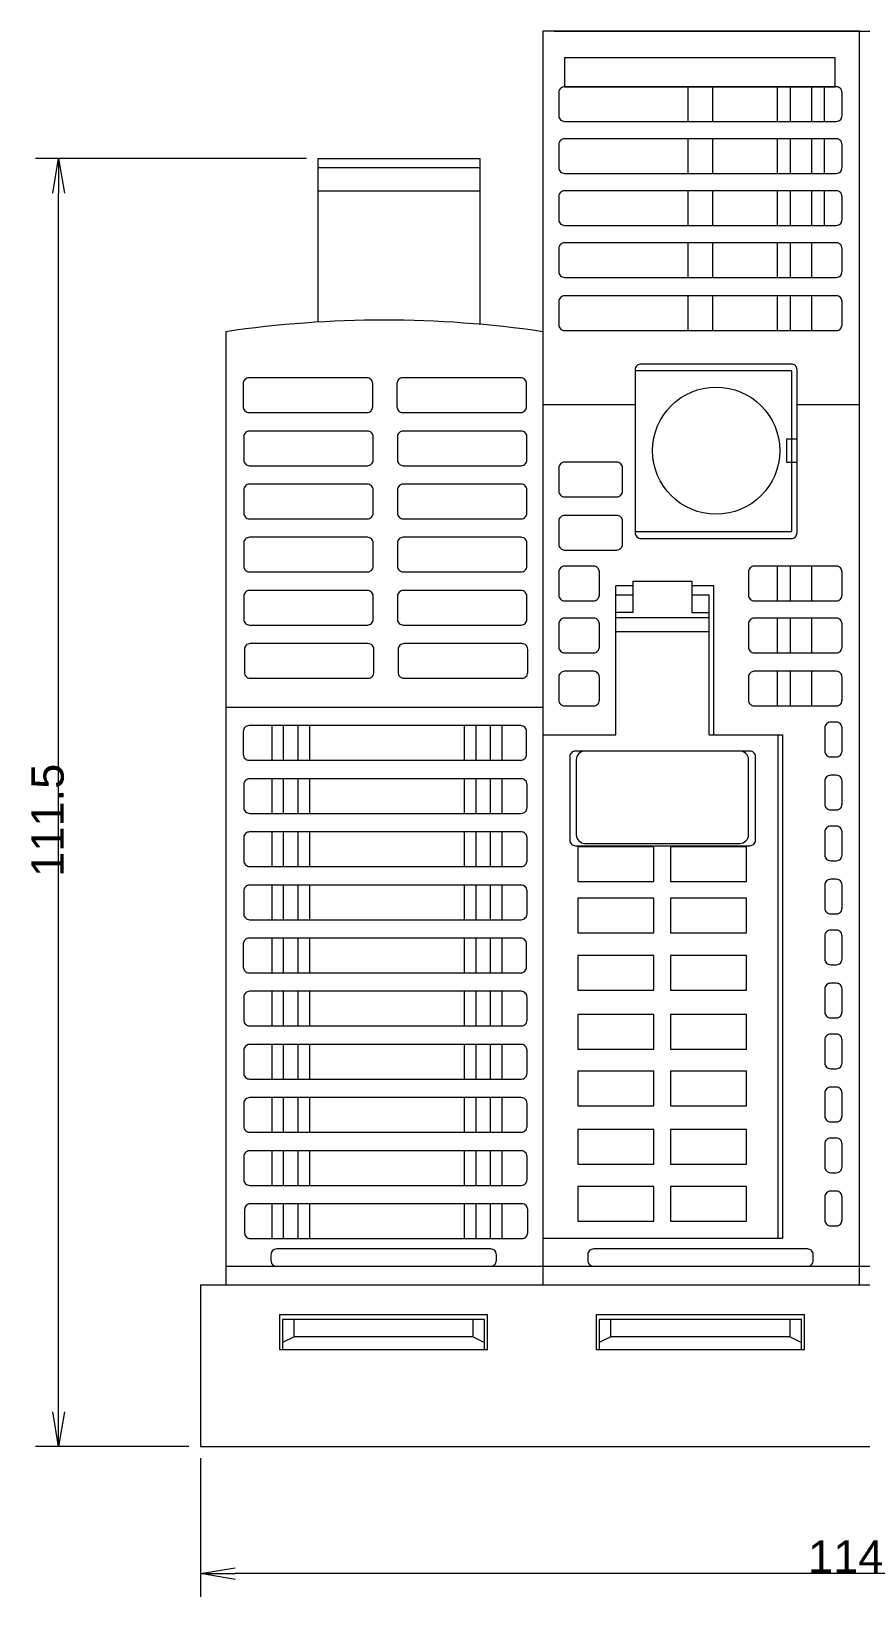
# Model space of a CAD drawing. Header units: millimetres. Extents: x 103 to 403, y 125 to 449.
# Drawn here: x 250.8 to 322.5, y 125.1 to 260.6 of the extents above; entities that cross this region are included whole.
import ezdxf

# ---------------------------------------------------------------- set-up
doc = ezdxf.new("R2010")
doc.units = ezdxf.units.MM
doc.layers.add('Top$1', color=7, linetype='Continuous', true_color=0xffffff)
doc.styles.add('Arial Unicode MS', font='Arial Unicode MS')

msp = doc.modelspace()

# ---------------------------------------------------------------- linework, layer by layer
at = {"layer": 'Top$1', "color": 7, "linetype": 'Continuous', "lineweight": 18}
for p, q in [((295.029418, 260.588541), (295.029418, 152.088545)), ((322.429418, 260.588541), (295.029418, 260.588541)), ((295.029418, 260.588541), (295.029418, 152.088545)), ((322.429418, 260.588541), (295.029418, 260.588541)), ((296.029418, 260.588541), (403.165618, 260.588541)), ((322.429418, 152.088545), (322.429418, 260.588541)), ((322.429418, 152.088545), (322.429418, 260.588541)), ((296.917418, 258.288541), (296.917418, 255.788541)), ((320.317418, 258.288541), (296.917418, 258.288541)), ((320.317418, 255.788541), (320.317418, 258.288541)), ((296.429418, 255.288541), (296.429418, 253.288541)), ((296.917418, 255.788541), (320.317418, 255.788541)), ((320.417418, 255.788541), (296.929418, 255.788541)), ((307.567418, 255.788541), (307.567418, 252.788541)), ((309.717418, 255.788541), (309.717418, 252.788541)), ((315.317418, 255.788541), (315.317418, 252.788541)), ((316.429418, 255.788541), (316.429418, 252.788541)), ((318.273418, 255.788541), (318.273418, 252.788541)), ((319.385418, 255.788541), (319.385418, 252.788541)), ((320.917418, 253.288541), (320.917418, 255.288541)), ((296.929418, 252.788541), (320.417418, 252.788541)), ((296.429418, 250.788541), (296.429418, 248.788541)), ((320.417418, 251.288541), (296.929418, 251.288541)), ((307.567418, 251.288541), (307.567418, 248.288541)), ((309.717418, 251.288541), (309.717418, 248.288541)), ((315.317418, 251.288541), (315.317418, 248.288541)), ((316.429418, 251.288541), (316.429418, 248.288541)), ((318.273418, 251.288541), (318.273418, 248.288541)), ((319.385418, 251.288541), (319.385418, 248.288541)), ((320.917418, 248.788541), (320.917418, 250.788541)), ((274.591418, 249.588541), (251.165618, 249.588541)), ((252.665617, 246.588541), (253.165618, 249.588541)), ((253.165618, 249.588541), (253.165618, 246.588541)), ((253.165618, 249.588541), (253.665619, 246.588541)), ((275.591418, 249.588541), (275.591418, 235.413891)), ((275.591418, 249.588541), (289.591418, 249.588541)), ((289.591418, 249.588541), (289.591418, 235.226091)), ((275.591418, 248.788541), (289.591418, 248.788541)), ((296.929418, 248.288541), (320.417418, 248.288541)), ((275.591418, 246.788541), (289.591418, 246.788541)), ((320.417418, 246.788541), (296.929418, 246.788541)), ((307.567418, 246.788541), (307.567418, 243.788541)), ((309.717418, 246.788541), (309.717418, 243.788541)), ((315.317418, 246.788541), (315.317418, 243.788541)), ((316.429418, 246.788541), (316.429418, 243.788541)), ((318.273418, 246.788541), (318.273418, 243.788541)), ((319.385418, 246.788541), (319.385418, 243.788541)), ((253.165618, 141.088545), (253.165618, 246.588541)), ((296.429418, 246.288541), (296.429418, 244.288541)), ((320.917418, 244.288541), (320.917418, 246.288541)), ((296.929418, 243.788541), (320.417418, 243.788541)), ((296.429418, 241.788541), (296.429418, 239.788541)), ((320.417418, 242.288541), (296.929418, 242.288541)), ((307.567418, 242.288541), (307.567418, 239.288541)), ((309.717418, 242.288541), (309.717418, 239.288541)), ((315.317418, 242.288541), (315.317418, 239.288541)), ((316.429418, 242.288541), (316.429418, 239.288541)), ((318.273418, 242.288541), (318.273418, 239.288541)), ((320.917418, 239.788541), (320.917418, 241.788541)), ((296.929418, 239.288541), (320.417418, 239.288541)), ((296.429418, 237.188541), (296.429418, 235.188541)), ((320.417418, 237.688541), (296.929418, 237.688541)), ((307.567418, 237.688541), (307.567418, 234.688541)), ((309.717418, 237.688541), (309.717418, 234.688541)), ((315.317418, 237.688541), (315.317418, 234.688541)), ((316.429418, 237.688541), (316.429418, 234.688541)), ((318.273418, 237.688541), (318.273418, 234.688541)), ((320.917418, 235.188541), (320.917418, 237.188541)), ((267.629418, 234.588541), (267.629418, 153.688545)), ((295.029418, 235.588541), (295.029418, 229.088541)), ((296.929418, 234.688541), (320.417418, 234.688541)), ((316.529418, 231.788541), (303.529418, 231.788541)), ((279.829418, 230.588541), (269.629418, 230.588541)), ((293.126418, 230.588541), (282.926418, 230.588541)), ((303.029418, 231.288541), (303.029418, 217.188541)), ((303.029418, 231.208541), (303.029418, 217.288541)), ((316.567418, 231.208541), (303.029418, 231.208541)), ((316.567418, 217.288541), (316.567418, 231.208541)), ((317.029418, 217.188541), (317.029418, 231.288541)), ((269.129418, 230.088541), (269.129418, 228.088541)), ((280.329418, 228.088541), (280.329418, 230.088541)), ((282.426418, 230.088541), (282.426418, 228.088541)), ((293.626418, 228.088541), (293.626418, 230.088541)), ((295.029418, 228.288541), (303.029418, 228.288541)), ((317.029418, 228.288541), (322.429418, 228.288541)), ((269.629418, 227.588541), (279.829418, 227.588541)), ((282.926418, 227.588541), (293.126418, 227.588541)), ((269.173418, 225.488541), (269.173418, 223.488541)), ((279.873418, 225.988541), (269.673418, 225.988541)), ((280.373418, 223.488541), (280.373418, 225.488541)), ((282.470418, 225.488541), (282.470418, 223.488541)), ((293.170418, 225.988541), (282.970418, 225.988541)), ((293.670418, 223.488541), (293.670418, 225.488541)), ((316.117418, 225.288541), (316.117418, 223.288541)), ((317.029418, 225.288541), (316.117418, 225.288541)), ((317.029418, 223.288541), (317.029418, 225.288541)), ((269.673418, 222.988541), (279.873418, 222.988541)), ((282.970418, 222.988541), (293.170418, 222.988541)), ((296.429418, 222.788541), (296.429418, 220.788541)), ((301.429418, 223.288541), (296.929418, 223.288541)), ((301.929418, 220.788541), (301.929418, 222.788541)), ((316.117418, 223.288541), (317.029418, 223.288541)), ((269.173418, 220.888541), (269.173418, 218.888541)), ((279.873418, 221.388541), (269.673418, 221.388541)), ((280.373418, 218.888541), (280.373418, 220.888541)), ((282.470418, 220.888541), (282.470418, 218.888541)), ((293.170418, 221.388541), (282.970418, 221.388541)), ((293.670418, 218.888541), (293.670418, 220.888541)), ((296.929418, 220.288541), (301.429418, 220.288541)), ((269.673418, 218.388541), (279.873418, 218.388541)), ((282.970418, 218.388541), (293.170418, 218.388541)), ((296.429418, 218.188541), (296.429418, 216.188541)), ((301.429418, 218.688541), (296.929418, 218.688541)), ((301.929418, 216.188541), (301.929418, 218.188541)), ((303.029418, 217.288541), (316.567418, 217.288541)), ((269.173418, 216.288541), (269.173418, 214.288541)), ((279.873418, 216.788541), (269.673418, 216.788541)), ((280.373418, 214.288541), (280.373418, 216.288541)), ((282.470418, 216.288541), (282.470418, 214.288541)), ((293.170418, 216.788541), (282.970418, 216.788541)), ((293.670418, 214.288541), (293.670418, 216.288541)), ((296.929418, 215.688541), (301.429418, 215.688541)), ((303.529418, 216.688541), (316.529418, 216.688541)), ((299.429418, 214.288541), (296.929418, 214.288541)), ((320.417418, 214.288541), (313.329418, 214.288541)), ((315.317418, 214.288541), (315.317418, 211.288541)), ((316.429418, 214.288541), (316.429418, 211.288541)), ((318.273418, 214.288541), (318.273418, 211.288541)), ((269.673418, 213.788541), (279.873418, 213.788541)), ((282.970418, 213.788541), (293.170418, 213.788541)), ((296.429418, 213.788541), (296.429418, 211.788541)), ((299.929418, 211.788541), (299.929418, 213.788541)), ((302.829418, 212.988541), (307.917418, 212.988541)), ((302.829418, 212.988541), (302.829418, 210.288541)), ((307.917418, 212.988541), (307.917418, 210.288541)), ((312.829418, 213.788541), (312.829418, 211.788541)), ((320.917418, 211.788541), (320.917418, 213.788541)), ((269.173418, 211.688541), (269.173418, 209.688541)), ((279.873418, 212.188541), (269.673418, 212.188541)), ((280.373418, 209.688541), (280.373418, 211.688541)), ((282.470418, 211.688541), (282.470418, 209.688541)), ((293.170418, 212.188541), (282.970418, 212.188541)), ((293.670418, 209.688541), (293.670418, 211.688541)), ((302.817418, 212.588541), (301.367418, 212.588541)), ((301.367418, 199.688541), (301.367418, 212.588541)), ((302.829418, 211.772541), (301.367418, 211.772541)), ((309.829418, 212.588541), (307.917418, 212.588541)), ((309.429418, 211.772541), (307.917418, 211.772541)), ((309.429418, 199.688541), (309.429418, 211.772541)), ((309.829418, 199.688541), (309.829418, 212.588541)), ((296.929418, 211.288541), (299.429418, 211.288541)), ((302.829418, 210.288541), (301.367418, 210.288541)), ((307.917418, 210.288541), (309.429418, 210.288541)), ((313.329418, 211.288541), (320.417418, 211.288541)), ((269.673418, 209.188541), (279.873418, 209.188541)), ((282.970418, 209.188541), (293.170418, 209.188541)), ((296.429418, 209.288541), (296.429418, 207.288541)), ((299.429418, 209.788541), (296.929418, 209.788541)), ((299.929418, 207.288541), (299.929418, 209.288541)), ((301.367418, 209.838541), (309.429418, 209.838541)), ((312.829418, 209.288541), (312.829418, 207.288541)), ((320.417418, 209.788541), (313.329418, 209.788541)), ((315.317418, 209.788541), (315.317418, 206.788541)), ((316.429418, 209.788541), (316.429418, 206.788541)), ((318.273418, 209.788541), (318.273418, 206.788541)), ((320.917418, 207.288541), (320.917418, 209.288541)), ((279.935418, 207.588541), (269.735418, 207.588541)), ((293.232418, 207.588541), (283.032418, 207.588541)), ((301.367418, 208.638541), (309.429418, 208.638541)), ((269.235418, 207.088541), (269.235418, 205.088541)), ((280.435418, 205.088541), (280.435418, 207.088541)), ((282.532418, 207.088541), (282.532418, 205.088541)), ((293.732418, 205.088541), (293.732418, 207.088541)), ((296.929418, 206.788541), (299.429418, 206.788541)), ((313.329418, 206.788541), (320.417418, 206.788541)), ((296.429418, 204.688541), (296.429418, 202.688541)), ((299.429418, 205.188541), (296.929418, 205.188541)), ((299.929418, 202.688541), (299.929418, 204.688541)), ((312.829418, 204.688541), (312.829418, 202.688541)), ((320.417418, 205.188541), (313.329418, 205.188541)), ((315.317418, 205.188541), (315.317418, 202.188541)), ((316.429418, 205.188541), (316.429418, 202.188541)), ((318.273418, 205.188541), (318.273418, 202.188541)), ((320.917418, 202.688541), (320.917418, 204.688541)), ((269.735418, 204.588541), (279.935418, 204.588541)), ((283.032418, 204.588541), (293.232418, 204.588541)), ((267.629418, 202.088541), (295.029418, 202.088541)), ((296.929418, 202.188541), (299.429418, 202.188541)), ((313.329418, 202.188541), (320.417418, 202.188541)), ((320.417418, 200.788541), (319.929418, 200.788541)), ((269.141418, 199.988541), (269.141418, 197.988541)), ((293.129418, 200.488541), (269.641418, 200.488541)), ((271.629418, 197.488541), (271.629418, 200.488541)), ((272.629418, 197.488541), (272.629418, 200.488541)), ((273.891418, 197.488541), (273.891418, 200.488541)), ((274.891418, 197.488541), (274.891418, 200.488541)), ((288.267418, 197.488541), (288.267418, 200.488541)), ((289.267418, 197.488541), (289.267418, 200.488541)), ((290.529418, 197.488541), (290.529418, 200.488541)), ((291.529418, 197.488541), (291.529418, 200.488541)), ((293.629418, 197.988541), (293.629418, 199.988541)), ((295.029418, 199.688541), (301.367418, 199.688541)), ((309.429418, 199.688541), (315.767418, 199.688541)), ((315.367418, 199.688541), (315.367418, 156.088541)), ((315.767418, 199.688541), (315.767418, 156.088541)), ((319.429418, 200.288541), (319.429418, 198.288541)), ((320.917418, 198.288541), (320.917418, 200.288541)), ((312.929418, 198.288541), (297.867418, 198.288541)), ((312.079418, 198.288541), (298.679418, 198.288541)), ((269.641418, 197.488541), (293.129418, 197.488541)), ((297.367418, 197.788541), (297.367418, 190.588541)), ((297.929418, 197.538541), (297.929418, 191.038541)), ((312.829418, 191.038541), (312.829418, 197.538541)), ((313.429418, 190.588541), (313.429418, 197.788541)), ((319.929418, 197.788541), (320.417418, 197.788541)), ((269.185418, 195.388541), (269.185418, 193.388541)), ((293.173418, 195.888541), (269.685418, 195.888541)), ((271.629418, 192.888541), (271.629418, 195.888541)), ((272.629418, 192.888541), (272.629418, 195.888541)), ((273.891418, 192.888541), (273.891418, 195.888541)), ((274.891418, 192.888541), (274.891418, 195.888541)), ((288.267418, 192.888541), (288.267418, 195.888541)), ((289.267418, 192.888541), (289.267418, 195.888541)), ((290.529418, 192.888541), (290.529418, 195.888541)), ((291.529418, 192.888541), (291.529418, 195.888541)), ((293.673418, 193.388541), (293.673418, 195.388541)), ((319.429418, 195.688541), (319.429418, 193.688541)), ((320.417418, 196.188541), (319.929418, 196.188541)), ((320.917418, 193.688541), (320.917418, 195.688541)), ((269.685418, 192.888541), (293.173418, 192.888541)), ((319.929418, 193.188541), (320.417418, 193.188541)), ((293.173418, 191.288541), (269.685418, 191.288541)), ((271.629418, 188.288541), (271.629418, 191.288541)), ((272.629418, 188.288541), (272.629418, 191.288541)), ((273.891418, 188.288541), (273.891418, 191.288541)), ((274.891418, 188.288541), (274.891418, 191.288541)), ((288.267418, 188.288541), (288.267418, 191.288541)), ((289.267418, 188.288541), (289.267418, 191.288541)), ((290.529418, 188.288541), (290.529418, 191.288541)), ((291.529418, 188.288541), (291.529418, 191.288541)), ((319.429418, 191.288541), (319.429418, 189.288541)), ((320.417418, 191.788541), (319.929418, 191.788541)), ((320.917418, 189.288541), (320.917418, 191.288541)), ((269.185418, 190.788541), (269.185418, 188.788541)), ((293.673418, 188.788541), (293.673418, 190.788541)), ((297.867418, 190.088541), (312.929418, 190.088541)), ((298.067418, 189.988541), (298.067418, 186.988541)), ((304.629418, 189.988541), (298.067418, 189.988541)), ((298.679418, 190.288541), (312.079418, 190.288541)), ((304.629418, 186.988541), (304.629418, 189.988541)), ((306.086418, 189.988541), (306.086418, 186.988541)), ((312.648418, 189.988541), (306.086418, 189.988541)), ((312.648418, 186.988541), (312.648418, 189.988541)), ((319.929418, 188.788541), (320.417418, 188.788541)), ((269.685418, 188.288541), (293.173418, 188.288541)), ((320.417418, 187.188541), (319.929418, 187.188541)), ((269.185418, 186.188541), (269.185418, 184.188541)), ((293.173418, 186.688541), (269.685418, 186.688541)), ((271.629418, 183.688541), (271.629418, 186.688541)), ((272.629418, 183.688541), (272.629418, 186.688541)), ((273.891418, 183.688541), (273.891418, 186.688541)), ((274.891418, 183.688541), (274.891418, 186.688541)), ((288.267418, 183.688541), (288.267418, 186.688541)), ((289.267418, 183.688541), (289.267418, 186.688541)), ((290.529418, 183.688541), (290.529418, 186.688541)), ((291.529418, 183.688541), (291.529418, 186.688541)), ((293.673418, 184.188541), (293.673418, 186.188541)), ((298.067418, 186.988541), (304.629418, 186.988541)), ((306.086418, 186.988541), (312.648418, 186.988541)), ((319.429418, 186.688541), (319.429418, 184.688541)), ((320.917418, 184.688541), (320.917418, 186.688541)), ((298.067418, 185.538541), (298.067418, 182.538541)), ((304.629418, 185.538541), (298.067418, 185.538541)), ((304.629418, 182.538541), (304.629418, 185.538541)), ((306.086418, 185.538541), (306.086418, 182.538541)), ((312.648418, 185.538541), (306.086418, 185.538541)), ((312.648418, 182.538541), (312.648418, 185.538541)), ((269.685418, 183.688541), (293.173418, 183.688541)), ((319.929418, 184.188541), (320.417418, 184.188541)), ((269.141418, 181.588541), (269.141418, 179.588541)), ((293.129418, 182.088541), (269.641418, 182.088541)), ((271.629418, 179.088541), (271.629418, 182.088541)), ((272.629418, 179.088541), (272.629418, 182.088541)), ((273.891418, 179.088541), (273.891418, 182.088541)), ((274.891418, 179.088541), (274.891418, 182.088541)), ((288.267418, 179.088541), (288.267418, 182.088541)), ((289.267418, 179.088541), (289.267418, 182.088541)), ((290.529418, 179.088541), (290.529418, 182.088541)), ((291.529418, 179.088541), (291.529418, 182.088541)), ((293.629418, 179.588541), (293.629418, 181.588541)), ((298.067418, 182.538541), (304.629418, 182.538541)), ((306.086418, 182.538541), (312.648418, 182.538541)), ((319.429418, 182.288541), (319.429418, 180.288541)), ((320.417418, 182.788541), (319.929418, 182.788541)), ((320.917418, 180.288541), (320.917418, 182.288541)), ((298.067418, 180.588541), (298.067418, 177.588541)), ((304.629418, 180.588541), (298.067418, 180.588541)), ((304.629418, 177.588541), (304.629418, 180.588541)), ((306.086418, 180.588541), (306.086418, 177.588541)), ((312.648418, 180.588541), (306.086418, 180.588541)), ((312.648418, 177.588541), (312.648418, 180.588541)), ((269.641418, 179.088541), (293.129418, 179.088541)), ((319.929418, 179.788541), (320.417418, 179.788541)), ((298.067418, 177.588541), (304.629418, 177.588541)), ((306.086418, 177.588541), (312.648418, 177.588541)), ((319.429418, 177.688541), (319.429418, 175.688541)), ((320.417418, 178.188541), (319.929418, 178.188541)), ((320.917418, 175.688541), (320.917418, 177.688541)), ((269.185418, 176.988541), (269.185418, 174.988541)), ((293.173418, 177.488541), (269.685418, 177.488541)), ((271.629418, 174.488541), (271.629418, 177.488541)), ((272.629418, 174.488541), (272.629418, 177.488541)), ((273.891418, 174.488541), (273.891418, 177.488541)), ((274.891418, 174.488541), (274.891418, 177.488541)), ((288.267418, 174.488541), (288.267418, 177.488541)), ((289.267418, 174.488541), (289.267418, 177.488541)), ((290.529418, 174.488541), (290.529418, 177.488541)), ((291.529418, 174.488541), (291.529418, 177.488541)), ((293.673418, 174.988541), (293.673418, 176.988541)), ((298.067418, 175.488541), (298.067418, 172.488541)), ((304.629418, 175.488541), (298.067418, 175.488541)), ((304.629418, 172.488541), (304.629418, 175.488541)), ((306.086418, 175.488541), (306.086418, 172.488541)), ((312.648418, 175.488541), (306.086418, 175.488541)), ((312.648418, 172.488541), (312.648418, 175.488541)), ((319.929418, 175.188541), (320.417418, 175.188541)), ((269.685418, 174.488541), (293.173418, 174.488541)), ((320.417418, 173.788541), (319.929418, 173.788541)), ((269.185418, 172.388541), (269.185418, 170.388541)), ((293.173418, 172.888541), (269.685418, 172.888541)), ((271.629418, 169.888541), (271.629418, 172.888541)), ((272.629418, 169.888541), (272.629418, 172.888541)), ((273.891418, 169.888541), (273.891418, 172.888541)), ((274.891418, 169.888541), (274.891418, 172.888541)), ((288.267418, 169.888541), (288.267418, 172.888541)), ((289.267418, 169.888541), (289.267418, 172.888541)), ((290.529418, 169.888541), (290.529418, 172.888541)), ((291.529418, 169.888541), (291.529418, 172.888541)), ((293.673418, 170.388541), (293.673418, 172.388541)), ((298.067418, 172.488541), (304.629418, 172.488541)), ((306.086418, 172.488541), (312.648418, 172.488541)), ((319.429418, 173.288541), (319.429418, 171.288541)), ((320.917418, 171.288541), (320.917418, 173.288541)), ((319.929418, 170.788541), (320.417418, 170.788541)), ((269.685418, 169.888541), (293.173418, 169.888541)), ((298.067418, 170.588541), (298.067418, 167.588541)), ((304.629418, 170.588541), (298.067418, 170.588541)), ((304.629418, 167.588541), (304.629418, 170.588541)), ((306.086418, 170.588541), (306.086418, 167.588541)), ((312.648418, 170.588541), (306.086418, 170.588541)), ((312.648418, 167.588541), (312.648418, 170.588541)), ((293.173418, 168.288541), (269.685418, 168.288541)), ((271.629418, 165.288541), (271.629418, 168.288541)), ((272.629418, 165.288541), (272.629418, 168.288541)), ((273.891418, 165.288541), (273.891418, 168.288541)), ((274.891418, 165.288541), (274.891418, 168.288541)), ((288.267418, 165.288541), (288.267418, 168.288541)), ((289.267418, 165.288541), (289.267418, 168.288541)), ((290.529418, 165.288541), (290.529418, 168.288541)), ((291.529418, 165.288541), (291.529418, 168.288541)), ((319.429418, 168.688541), (319.429418, 166.688541)), ((320.417418, 169.188541), (319.929418, 169.188541)), ((320.917418, 166.688541), (320.917418, 168.688541)), ((269.185418, 167.788541), (269.185418, 165.788541)), ((293.673418, 165.788541), (293.673418, 167.788541)), ((298.067418, 167.588541), (304.629418, 167.588541)), ((306.086418, 167.588541), (312.648418, 167.588541)), ((298.067418, 165.538541), (298.067418, 162.538541)), ((304.629418, 165.538541), (298.067418, 165.538541)), ((304.629418, 162.538541), (304.629418, 165.538541)), ((306.086418, 165.538541), (306.086418, 162.538541)), ((312.648418, 165.538541), (306.086418, 165.538541)), ((312.648418, 162.538541), (312.648418, 165.538541)), ((319.929418, 166.188541), (320.417418, 166.188541)), ((269.685418, 165.288541), (293.173418, 165.288541)), ((319.429418, 164.288541), (319.429418, 162.288541)), ((320.417418, 164.788541), (319.929418, 164.788541)), ((320.917418, 162.288541), (320.917418, 164.288541)), ((269.185418, 163.188541), (269.185418, 161.188541)), ((293.173418, 163.688541), (269.685418, 163.688541)), ((271.629418, 160.688541), (271.629418, 163.688541)), ((272.629418, 160.688541), (272.629418, 163.688541)), ((273.891418, 160.688541), (273.891418, 163.688541)), ((274.891418, 160.688541), (274.891418, 163.688541)), ((288.267418, 160.688541), (288.267418, 163.688541)), ((289.267418, 160.688541), (289.267418, 163.688541)), ((290.529418, 160.688541), (290.529418, 163.688541)), ((291.529418, 160.688541), (291.529418, 163.688541)), ((293.673418, 161.188541), (293.673418, 163.188541)), ((298.067418, 162.538541), (304.629418, 162.538541)), ((306.086418, 162.538541), (312.648418, 162.538541)), ((319.929418, 161.788541), (320.417418, 161.788541)), ((269.685418, 160.688541), (293.173418, 160.688541)), ((298.067418, 160.588541), (298.067418, 157.588541)), ((304.629418, 160.588541), (298.067418, 160.588541)), ((304.629418, 157.588541), (304.629418, 160.588541)), ((306.086418, 160.588541), (306.086418, 157.588541)), ((312.648418, 160.588541), (306.086418, 160.588541)), ((312.648418, 157.588541), (312.648418, 160.588541)), ((320.417418, 160.188541), (319.929418, 160.188541)), ((269.247418, 158.588541), (269.247418, 156.588541)), ((293.235418, 159.088541), (269.747418, 159.088541)), ((271.629418, 156.088541), (271.629418, 159.088541)), ((272.629418, 156.088541), (272.629418, 159.088541)), ((273.891418, 156.088541), (273.891418, 159.088541)), ((274.891418, 156.088541), (274.891418, 159.088541)), ((288.267418, 156.088541), (288.267418, 159.088541)), ((289.267418, 156.088541), (289.267418, 159.088541)), ((290.529418, 156.088541), (290.529418, 159.088541)), ((291.529418, 156.088541), (291.529418, 159.088541)), ((293.735418, 156.588541), (293.735418, 158.588541)), ((319.429418, 159.688541), (319.429418, 157.688541)), ((320.917418, 157.688541), (320.917418, 159.688541)), ((298.067418, 157.588541), (304.629418, 157.588541)), ((306.086418, 157.588541), (312.648418, 157.588541)), ((319.929418, 157.188541), (320.417418, 157.188541)), ((269.747418, 156.088541), (293.235418, 156.088541)), ((315.767418, 156.088541), (295.029418, 156.088541)), ((271.529418, 154.688541), (271.529418, 154.188541)), ((290.529418, 155.188541), (272.029418, 155.188541)), ((291.029418, 154.188541), (291.029418, 154.688541)), ((298.929418, 154.688541), (298.929418, 154.188541)), ((317.929418, 155.188541), (299.429418, 155.188541)), ((318.429418, 154.188541), (318.429418, 154.688541)), ((267.629418, 153.688545), (267.629418, 152.088545)), ((267.629418, 153.688545), (295.029418, 153.688545)), ((272.029418, 153.688545), (290.529418, 153.688545)), ((295.029418, 153.688545), (322.429418, 153.688545)), ((299.429418, 153.688545), (317.929418, 153.688545)), ((322.429418, 153.688545), (349.829418, 153.688545)), ((265.429418, 152.088545), (379.429418, 152.088545)), ((265.429418, 152.088545), (265.429418, 138.088545)), ((265.429418, 152.088545), (377.229418, 152.088545)), ((295.029418, 152.088545), (322.429418, 152.088545)), ((295.029418, 152.088545), (322.429418, 152.088545)), ((272.267418, 149.488545), (272.267418, 146.488545)), ((290.267418, 149.488545), (272.267418, 149.488545)), ((272.517418, 149.088545), (272.517418, 146.488545)), ((290.007418, 149.088545), (272.517418, 149.088545)), ((273.529418, 147.588545), (273.529418, 149.088545)), ((289.029418, 147.588545), (289.029418, 149.088545)), ((290.007418, 146.488545), (290.007418, 149.088545)), ((290.267418, 146.488545), (290.267418, 149.488545)), ((299.667418, 149.488545), (299.667418, 146.488545)), ((317.667418, 149.488545), (299.667418, 149.488545)), ((299.917418, 149.088545), (299.917418, 146.488545)), ((317.407418, 149.088545), (299.917418, 149.088545)), ((300.929418, 147.588545), (300.929418, 149.088545)), ((316.429418, 147.588545), (316.429418, 149.088545)), ((317.407418, 146.488545), (317.407418, 149.088545)), ((317.667418, 146.488545), (317.667418, 149.488545)), ((272.267418, 146.488545), (290.267418, 146.488545)), ((273.529418, 147.588545), (272.517418, 147.088545)), ((272.517418, 146.488545), (290.007418, 146.488545)), ((289.029418, 147.588545), (273.529418, 147.588545)), ((289.029418, 147.588545), (290.007418, 147.088545)), ((299.667418, 146.488545), (317.667418, 146.488545)), ((300.929418, 147.588545), (299.917418, 147.088545)), ((299.917418, 146.488545), (317.407418, 146.488545)), ((316.429418, 147.588545), (300.929418, 147.588545)), ((316.429418, 147.588545), (317.407418, 147.088545)), ((253.165618, 138.088545), (252.665617, 141.088545)), ((253.165618, 138.088545), (253.165618, 141.088545)), ((253.665619, 141.088545), (253.165618, 138.088545)), ((264.429418, 138.088545), (251.165618, 138.088545)), ((265.429418, 138.088545), (316.929418, 138.088545)), ((265.429418, 137.088545), (265.429418, 125.085416)), ((314.375588, 138.088545), (379.429418, 138.088545)), ((265.429418, 127.085416), (268.429418, 127.585417)), ((265.429418, 127.085416), (268.429418, 127.085416)), ((268.429418, 126.585415), (265.429418, 127.085416)), ((376.429418, 127.085416), (268.429418, 127.085416))]:
    msp.add_line(p, q, dxfattribs=at)
msp.add_circle((310.029418, 224.288541), 5.5, dxfattribs=at)
for centre, radius, start, end in [((296.929418, 255.288541), 0.5, 89.999957, 180.00004), ((320.417418, 255.288541), 0.5, 359.99996, 90.00004), ((296.929418, 253.288541), 0.5, 179.99996, 270.00004), ((320.417418, 253.288541), 0.5, 269.99996, 0.00004), ((296.929418, 250.788541), 0.5, 89.999957, 180.00004), ((320.417418, 250.788541), 0.5, 359.99996, 90.00004), ((296.929418, 248.788541), 0.5, 179.99996, 270.00004), ((320.417418, 248.788541), 0.5, 269.99996, 0.00004), ((296.929418, 246.288541), 0.5, 89.999957, 180.00004), ((320.417418, 246.288541), 0.5, 359.99996, 90.00004), ((296.929418, 244.288541), 0.5, 179.99996, 270.00004), ((320.417418, 244.288541), 0.5, 269.99996, 0.00004), ((296.929418, 241.788541), 0.5, 89.999957, 180.00004), ((320.417418, 241.788541), 0.5, 359.99996, 90.00004), ((296.929418, 239.788541), 0.5, 179.99996, 270.00004), ((320.417418, 239.788541), 0.5, 269.99996, 0.00004), ((296.929418, 237.188541), 0.5, 89.999957, 180.00004), ((320.417418, 237.188541), 0.5, 359.99996, 90.00004), ((281.329418, 141.243567), 94.344978, 81.650458, 98.349542), ((296.929418, 235.188541), 0.5, 179.99996, 270.00004), ((320.417418, 235.188541), 0.5, 269.99996, 0.00004), ((303.529418, 231.288541), 0.5, 89.999957, 180.00004), ((316.529418, 231.288541), 0.5, 359.99996, 90.00004), ((269.629418, 230.088541), 0.5, 89.999957, 180.00004), ((279.829418, 230.088541), 0.5, 359.99996, 90.00004), ((282.926418, 230.088541), 0.5, 89.999957, 180.00004), ((293.126418, 230.088541), 0.5, 359.99996, 90.00004), ((269.629418, 228.088541), 0.5, 179.99996, 270.00004), ((279.829418, 228.088541), 0.5, 269.99996, 0.00004), ((282.926418, 228.088541), 0.5, 179.99996, 270.00004), ((293.126418, 228.088541), 0.5, 269.99996, 0.00004), ((269.673418, 225.488541), 0.5, 89.999957, 180.00004), ((279.873418, 225.488541), 0.5, 359.99996, 90.00004), ((282.970418, 225.488541), 0.5, 89.999957, 180.00004), ((293.170418, 225.488541), 0.5, 359.99996, 90.00004), ((269.673418, 223.488541), 0.5, 179.99996, 270.00004), ((279.873418, 223.488541), 0.5, 269.99996, 0.00004), ((282.970418, 223.488541), 0.5, 179.99996, 270.00004), ((293.170418, 223.488541), 0.5, 269.99996, 0.00004), ((296.929418, 222.788541), 0.5, 89.999957, 180.00004), ((301.429418, 222.788541), 0.5, 359.99996, 90.00004), ((269.673418, 220.888541), 0.5, 89.999957, 180.00004), ((279.873418, 220.888541), 0.5, 359.99996, 90.00004), ((282.970418, 220.888541), 0.5, 89.999957, 180.00004), ((293.170418, 220.888541), 0.5, 359.99996, 90.00004), ((296.929418, 220.788541), 0.5, 179.99996, 270.00004), ((301.429418, 220.788541), 0.5, 269.99996, 0.00004), ((269.673418, 218.888541), 0.5, 179.99996, 270.00004), ((279.873418, 218.888541), 0.5, 269.99996, 0.00004), ((282.970418, 218.888541), 0.5, 179.99996, 270.00004), ((293.170418, 218.888541), 0.5, 269.99996, 0.00004), ((296.929418, 218.188541), 0.5, 89.999957, 180.00004), ((301.429418, 218.188541), 0.5, 359.99996, 90.00004), ((303.529418, 217.188541), 0.5, 179.99996, 270.00004), ((316.529418, 217.188541), 0.5, 269.99996, 0.00004), ((269.673418, 216.288541), 0.5, 89.999957, 180.00004), ((279.873418, 216.288541), 0.5, 359.99996, 90.00004), ((282.970418, 216.288541), 0.5, 89.999957, 180.00004), ((293.170418, 216.288541), 0.5, 359.99996, 90.00004), ((296.929418, 216.188541), 0.5, 179.99996, 270.00004), ((301.429418, 216.188541), 0.5, 269.99996, 0.00004), ((269.673418, 214.288541), 0.5, 179.99996, 270.00004), ((279.873418, 214.288541), 0.5, 269.99996, 0.00004), ((282.970418, 214.288541), 0.5, 179.99996, 270.00004), ((293.170418, 214.288541), 0.5, 269.99996, 0.00004), ((296.929418, 213.788541), 0.5, 89.999957, 180.00004), ((299.429418, 213.788541), 0.5, 359.99996, 90.00004), ((313.329418, 213.788541), 0.5, 89.999957, 180.00004), ((320.417418, 213.788541), 0.5, 359.99996, 90.00004), ((269.673418, 211.688541), 0.5, 89.999957, 180.00004), ((279.873418, 211.688541), 0.5, 359.99996, 90.00004), ((282.970418, 211.688541), 0.5, 89.999957, 180.00004), ((293.170418, 211.688541), 0.5, 359.99996, 90.00004), ((296.929418, 211.788541), 0.5, 179.99996, 270.00004), ((299.429418, 211.788541), 0.5, 269.99996, 0.00004), ((313.329418, 211.788541), 0.5, 179.99996, 270.00004), ((320.417418, 211.788541), 0.5, 269.99996, 0.00004), ((269.673418, 209.688541), 0.5, 179.99996, 270.00004), ((279.873418, 209.688541), 0.5, 269.99996, 0.00004), ((282.970418, 209.688541), 0.5, 179.99996, 270.00004), ((293.170418, 209.688541), 0.5, 269.99996, 0.00004), ((296.929418, 209.288541), 0.5, 89.999957, 180.00004), ((299.429418, 209.288541), 0.5, 359.99996, 90.00004), ((313.329418, 209.288541), 0.5, 89.999957, 180.00004), ((320.417418, 209.288541), 0.5, 359.99996, 90.00004), ((269.735418, 207.088541), 0.5, 89.999957, 180.00004), ((279.935418, 207.088541), 0.5, 359.99996, 90.00004), ((283.032418, 207.088541), 0.5, 89.999957, 180.00004), ((293.232418, 207.088541), 0.5, 359.99996, 90.00004), ((296.929418, 207.288541), 0.5, 179.99996, 270.00004), ((299.429418, 207.288541), 0.5, 269.99996, 0.00004), ((313.329418, 207.288541), 0.5, 179.99996, 270.00004), ((320.417418, 207.288541), 0.5, 269.99996, 0.00004), ((269.735418, 205.088541), 0.5, 179.99996, 270.00004), ((279.935418, 205.088541), 0.5, 269.99996, 0.00004), ((283.032418, 205.088541), 0.5, 179.99996, 270.00004), ((293.232418, 205.088541), 0.5, 269.99996, 0.00004), ((296.929418, 204.688541), 0.5, 89.999957, 180.00004), ((299.429418, 204.688541), 0.5, 359.99996, 90.00004), ((313.329418, 204.688541), 0.5, 89.999957, 180.00004), ((320.417418, 204.688541), 0.5, 359.99996, 90.00004), ((296.929418, 202.688541), 0.5, 179.99996, 270.00004), ((299.429418, 202.688541), 0.5, 269.99996, 0.00004), ((313.329418, 202.688541), 0.5, 179.99996, 270.00004), ((320.417418, 202.688541), 0.5, 269.99996, 0.00004), ((319.929418, 200.288541), 0.5, 89.999957, 180.00004), ((320.417418, 200.288541), 0.5, 359.99996, 90.00004), ((269.641418, 199.988541), 0.5, 89.999957, 180.00004), ((293.129418, 199.988541), 0.5, 359.99996, 90.00004), ((269.641418, 197.988541), 0.5, 179.99996, 270.00004), ((293.129418, 197.988541), 0.5, 269.99996, 0.00004), ((297.867418, 197.788541), 0.5, 89.999957, 180.00004), ((298.679418, 197.538541), 0.749999, 89.999957, 180.00004), ((312.079418, 197.538541), 0.749999, 359.99996, 90.00004), ((312.929418, 197.788541), 0.5, 359.99996, 90.00004), ((319.929418, 198.288541), 0.5, 179.99996, 270.00004), ((320.417418, 198.288541), 0.5, 269.99996, 0.00004), ((269.685418, 195.388541), 0.5, 89.999957, 180.00004), ((293.173418, 195.388541), 0.5, 359.99996, 90.00004), ((319.929418, 195.688541), 0.5, 89.999957, 180.00004), ((320.417418, 195.688541), 0.5, 359.99996, 90.00004), ((269.685418, 193.388541), 0.5, 179.99996, 270.00004), ((293.173418, 193.388541), 0.5, 269.99996, 0.00004), ((319.929418, 193.688541), 0.5, 179.99996, 270.00004), ((320.417418, 193.688541), 0.5, 269.99996, 0.00004), ((269.685418, 190.788541), 0.5, 89.999957, 180.00004), ((293.173418, 190.788541), 0.5, 359.99996, 90.00004), ((319.929418, 191.288541), 0.5, 89.999957, 180.00004), ((320.417418, 191.288541), 0.5, 359.99996, 90.00004), ((297.867418, 190.588541), 0.5, 179.99996, 270.00004), ((298.679418, 191.038541), 0.749999, 179.99996, 270.00004), ((312.079418, 191.038541), 0.749999, 269.99996, 0.00004), ((312.929418, 190.588541), 0.5, 269.99996, 0.00004), ((269.685418, 188.788541), 0.5, 179.99996, 270.00004), ((293.173418, 188.788541), 0.5, 269.99996, 0.00004), ((319.929418, 189.288541), 0.5, 179.99996, 270.00004), ((320.417418, 189.288541), 0.5, 269.99996, 0.00004), ((319.929418, 186.688541), 0.5, 89.999957, 180.00004), ((320.417418, 186.688541), 0.5, 359.99996, 90.00004), ((269.685418, 186.188541), 0.5, 89.999957, 180.00004), ((293.173418, 186.188541), 0.5, 359.99996, 90.00004), ((319.929418, 184.688541), 0.5, 179.99996, 270.00004), ((320.417418, 184.688541), 0.5, 269.99996, 0.00004), ((269.685418, 184.188541), 0.5, 179.99996, 270.00004), ((293.173418, 184.188541), 0.5, 269.99996, 0.00004), ((269.641418, 181.588541), 0.5, 89.999957, 180.00004), ((293.129418, 181.588541), 0.5, 359.99996, 90.00004), ((319.929418, 182.288541), 0.5, 89.999957, 180.00004), ((320.417418, 182.288541), 0.5, 359.99996, 90.00004), ((319.929418, 180.288541), 0.5, 179.99996, 270.00004), ((320.417418, 180.288541), 0.5, 269.99996, 0.00004), ((269.641418, 179.588541), 0.5, 179.99996, 270.00004), ((293.129418, 179.588541), 0.5, 269.99996, 0.00004), ((319.929418, 177.688541), 0.5, 89.999957, 180.00004), ((320.417418, 177.688541), 0.5, 359.99996, 90.00004), ((269.685418, 176.988541), 0.5, 89.999957, 180.00004), ((293.173418, 176.988541), 0.5, 359.99996, 90.00004), ((269.685418, 174.988541), 0.5, 179.99996, 270.00004), ((293.173418, 174.988541), 0.5, 269.99996, 0.00004), ((319.929418, 175.688541), 0.5, 179.99996, 270.00004), ((320.417418, 175.688541), 0.5, 269.99996, 0.00004), ((319.929418, 173.288541), 0.5, 89.999957, 180.00004), ((320.417418, 173.288541), 0.5, 359.99996, 90.00004), ((269.685418, 172.388541), 0.5, 89.999957, 180.00004), ((293.173418, 172.388541), 0.5, 359.99996, 90.00004), ((319.929418, 171.288541), 0.5, 179.99996, 270.00004), ((320.417418, 171.288541), 0.5, 269.99996, 0.00004), ((269.685418, 170.388541), 0.5, 179.99996, 270.00004), ((293.173418, 170.388541), 0.5, 269.99996, 0.00004), ((269.685418, 167.788541), 0.5, 89.999957, 180.00004), ((293.173418, 167.788541), 0.5, 359.99996, 90.00004), ((319.929418, 168.688541), 0.5, 89.999957, 180.00004), ((320.417418, 168.688541), 0.5, 359.99996, 90.00004), ((319.929418, 166.688541), 0.5, 179.99996, 270.00004), ((320.417418, 166.688541), 0.5, 269.99996, 0.00004), ((269.685418, 165.788541), 0.5, 179.99996, 270.00004), ((293.173418, 165.788541), 0.5, 269.99996, 0.00004), ((319.929418, 164.288541), 0.5, 89.999957, 180.00004), ((320.417418, 164.288541), 0.5, 359.99996, 90.00004), ((269.685418, 163.188541), 0.5, 89.999957, 180.00004), ((293.173418, 163.188541), 0.5, 359.99996, 90.00004), ((319.929418, 162.288541), 0.5, 179.99996, 270.00004), ((320.417418, 162.288541), 0.5, 269.99996, 0.00004), ((269.685418, 161.188541), 0.5, 179.99996, 270.00004), ((293.173418, 161.188541), 0.5, 269.99996, 0.00004), ((319.929418, 159.688541), 0.5, 89.999957, 180.00004), ((320.417418, 159.688541), 0.5, 359.99996, 90.00004), ((269.747418, 158.588541), 0.5, 89.999957, 180.00004), ((293.235418, 158.588541), 0.5, 359.99996, 90.00004), ((319.929418, 157.688541), 0.5, 179.99996, 270.00004), ((320.417418, 157.688541), 0.5, 269.99996, 0.00004), ((269.747418, 156.588541), 0.5, 179.99996, 270.00004), ((293.235418, 156.588541), 0.5, 269.99996, 0.00004), ((272.029418, 154.688541), 0.5, 89.999957, 180.00004), ((290.529418, 154.688541), 0.5, 359.99996, 90.00004), ((299.429418, 154.688541), 0.5, 89.999957, 180.00004), ((317.929418, 154.688541), 0.5, 359.99996, 90.00004), ((272.029418, 154.188541), 0.5, 179.99996, 270.00004), ((290.529418, 154.188541), 0.5, 269.99996, 0.00004), ((299.429418, 154.188541), 0.5, 179.99996, 270.00004), ((317.929418, 154.188541), 0.5, 269.99996, 0.00004)]:
    msp.add_arc(centre, radius, start, end, dxfattribs=at)

# ---------------------------------------------------------------- texts
at = {"layer": 'Top$1', "color": 7, "linetype": 'Continuous', "lineweight": 13, "insert": (253.648038, 187.396467), "char_height": 2.8, "attachment_point": 7, "rotation": 90, "style": 'Arial Unicode MS'}
msp.add_mtext('\\fArial Unicode MS|b0|i0;\\W1.0000;\\fArial Unicode MS|b0|i0;111.5', dxfattribs=at)
at = {"layer": 'Top$1', "color": 7, "linetype": 'Continuous', "lineweight": 13, "insert": (317.974858, 127.151795), "char_height": 2.8, "attachment_point": 7, "style": 'Arial Unicode MS'}
msp.add_mtext('\\fArial Unicode MS|b0|i0;\\W1.0000;\\fArial Unicode MS|b0|i0;114', dxfattribs=at)

doc.saveas('drawing.dxf')
